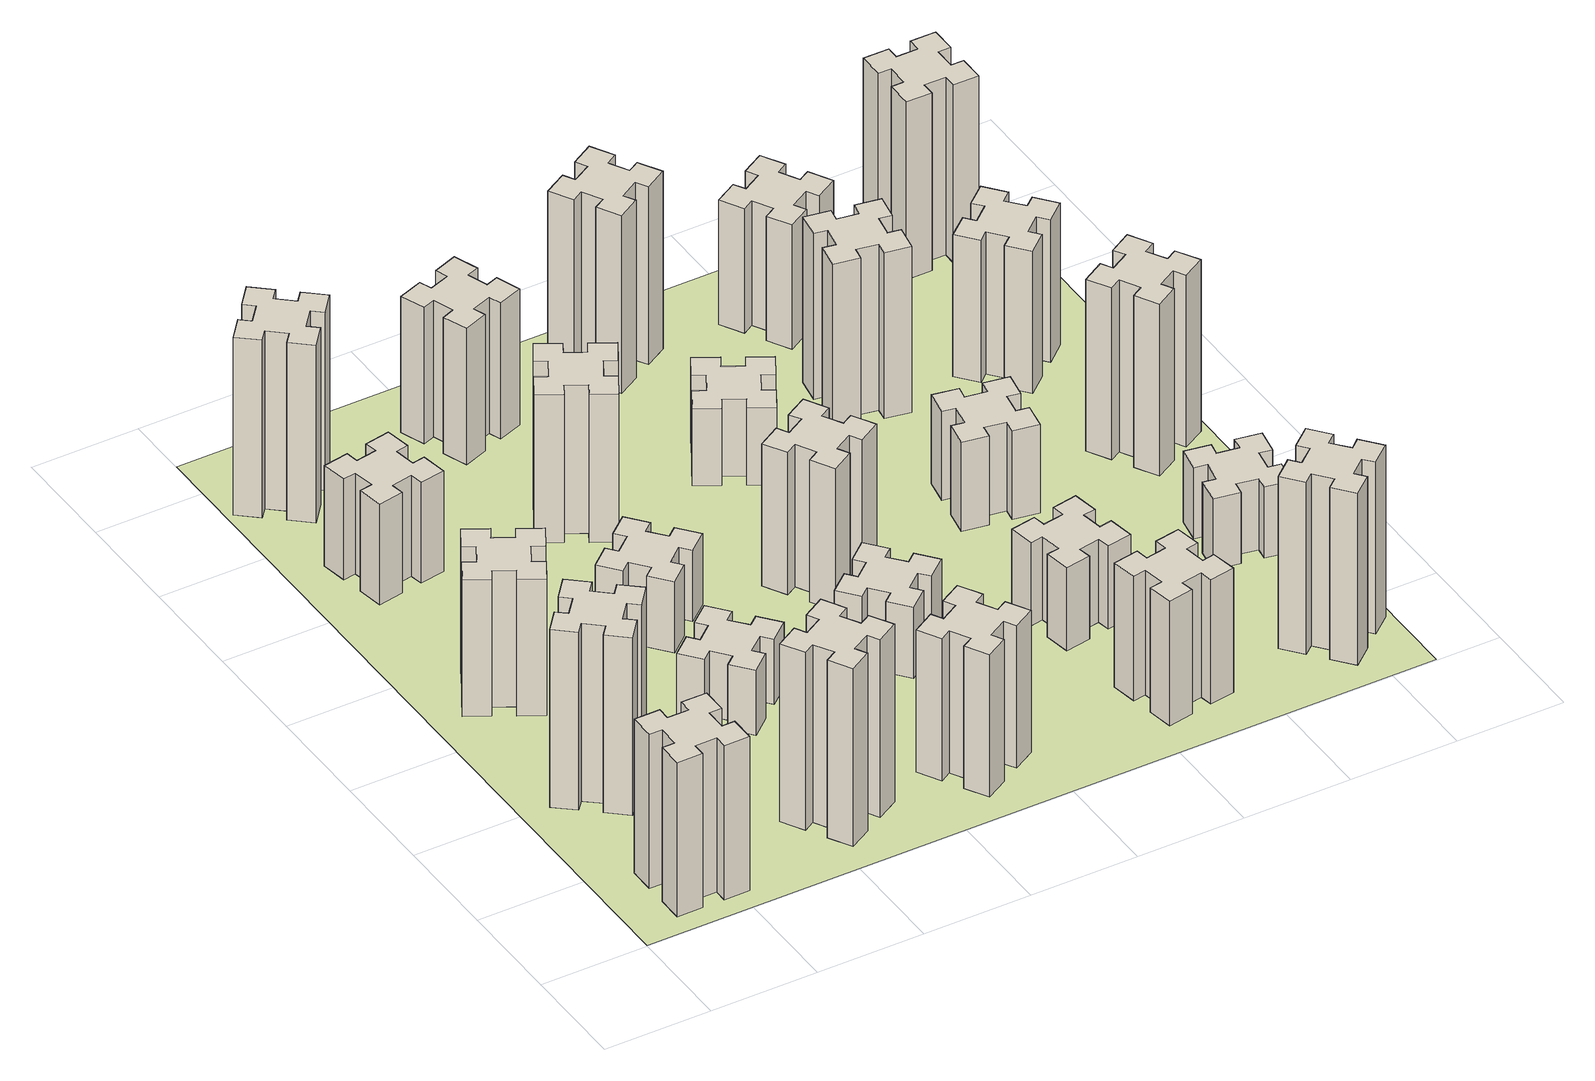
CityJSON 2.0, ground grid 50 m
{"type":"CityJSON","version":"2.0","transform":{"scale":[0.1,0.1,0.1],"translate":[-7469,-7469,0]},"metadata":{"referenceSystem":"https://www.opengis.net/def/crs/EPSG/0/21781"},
"CityObjects":{
"building1":{"type":"Building","attributes":{"class":"1000","function":"1000","usage":"1000","yearOfConstruction":2016,"roofType":"1000","measuredHeight":78,"storeysAboveGround":30,"storeysBelowGround":0},"geometry":[{"type":"Solid","lod":"1","boundaries":[[[[0,1,2,3,4,5,6,7,8,9,10,11,12,13,14,15,16,17,18,19]],[[17,16,20,21]],[[16,15,22,20]],[[15,14,23,22]],[[14,13,24,23]],[[13,12,25,24]],[[12,11,26,25]],[[11,10,27,26]],[[10,9,28,27]],[[9,8,29,28]],[[8,7,30,29]],[[7,6,31,30]],[[6,5,32,31]],[[5,4,33,32]],[[4,3,34,33]],[[3,2,35,34]],[[2,1,36,35]],[[1,0,37,36]],[[0,19,38,37]],[[19,18,39,38]],[[18,17,21,39]],[[24,25,26,27,28,29,30,31,32,33,34,35,36,37,38,39,21,20,22,23]]]]}]},
"building2":{"type":"Building","attributes":{"class":"1000","function":"1000","usage":"1000","yearOfConstruction":2016,"roofType":"1000","measuredHeight":90,"storeysAboveGround":30,"storeysBelowGround":0},"geometry":[{"type":"Solid","lod":"1","boundaries":[[[[40,41,42,43,44,45,46,47,48,49,50,51,52,53,54,55,56,57,58,59]],[[57,56,60,61]],[[56,55,62,60]],[[55,54,63,62]],[[54,53,64,63]],[[53,52,65,64]],[[52,51,66,65]],[[51,50,67,66]],[[50,49,68,67]],[[49,48,69,68]],[[48,47,70,69]],[[47,46,71,70]],[[46,45,72,71]],[[45,44,73,72]],[[44,43,74,73]],[[43,42,75,74]],[[42,41,76,75]],[[41,40,77,76]],[[40,59,78,77]],[[59,58,79,78]],[[58,57,61,79]],[[64,65,66,67,68,69,70,71,72,73,74,75,76,77,78,79,61,60,62,63]]]]}]},
"building3":{"type":"Building","attributes":{"class":"1000","function":"1000","usage":"1000","yearOfConstruction":2016,"roofType":"1000","measuredHeight":69,"storeysAboveGround":30,"storeysBelowGround":0},"geometry":[{"type":"Solid","lod":"1","boundaries":[[[[80,81,82,83,84,85,86,87,88,89,90,91,92,93,94,95,96,97,98,99]],[[97,96,100,101]],[[96,95,102,100]],[[95,94,103,102]],[[94,93,104,103]],[[93,92,105,104]],[[92,91,106,105]],[[91,90,107,106]],[[90,89,108,107]],[[89,88,109,108]],[[88,87,110,109]],[[87,86,111,110]],[[86,85,112,111]],[[85,84,113,112]],[[84,83,114,113]],[[83,82,115,114]],[[82,81,116,115]],[[81,80,117,116]],[[80,99,118,117]],[[99,98,119,118]],[[98,97,101,119]],[[104,105,106,107,108,109,110,111,112,113,114,115,116,117,118,119,101,100,102,103]]]]}]},
"building4":{"type":"Building","attributes":{"class":"1000","function":"1000","usage":"1000","yearOfConstruction":2016,"roofType":"1000","measuredHeight":51,"storeysAboveGround":30,"storeysBelowGround":0},"geometry":[{"type":"Solid","lod":"1","boundaries":[[[[120,121,122,123,124,125,126,127,128,129,130,131,132,133,134,135,136,137,138,139]],[[137,136,140,141]],[[136,135,142,140]],[[135,134,143,142]],[[134,133,144,143]],[[133,132,145,144]],[[132,131,146,145]],[[131,130,147,146]],[[130,129,148,147]],[[129,128,149,148]],[[128,127,150,149]],[[127,126,151,150]],[[126,125,152,151]],[[125,124,153,152]],[[124,123,154,153]],[[123,122,155,154]],[[122,121,156,155]],[[121,120,157,156]],[[120,139,158,157]],[[139,138,159,158]],[[138,137,141,159]],[[144,145,146,147,148,149,150,151,152,153,154,155,156,157,158,159,141,140,142,143]]]]}]},
"building5":{"type":"Building","attributes":{"class":"1000","function":"1000","usage":"1000","yearOfConstruction":2016,"roofType":"1000","measuredHeight":90,"storeysAboveGround":30,"storeysBelowGround":0},"geometry":[{"type":"Solid","lod":"1","boundaries":[[[[160,161,162,163,164,165,166,167,168,169,170,171,172,173,174,175,176,177,178,179]],[[177,176,180,181]],[[176,175,182,180]],[[175,174,183,182]],[[174,173,184,183]],[[173,172,185,184]],[[172,171,186,185]],[[171,170,187,186]],[[170,169,188,187]],[[169,168,189,188]],[[168,167,190,189]],[[167,166,191,190]],[[166,165,192,191]],[[165,164,193,192]],[[164,163,194,193]],[[163,162,195,194]],[[162,161,196,195]],[[161,160,197,196]],[[160,179,198,197]],[[179,178,199,198]],[[178,177,181,199]],[[184,185,186,187,188,189,190,191,192,193,194,195,196,197,198,199,181,180,182,183]]]]}]},
"building6":{"type":"Building","attributes":{"class":"1000","function":"1000","usage":"1000","yearOfConstruction":2016,"roofType":"1000","measuredHeight":90,"storeysAboveGround":30,"storeysBelowGround":0},"geometry":[{"type":"Solid","lod":"1","boundaries":[[[[200,201,202,203,204,205,206,207,208,209,210,211,212,213,214,215,216,217,218,219]],[[217,216,220,221]],[[216,215,222,220]],[[215,214,223,222]],[[214,213,224,223]],[[213,212,225,224]],[[212,211,226,225]],[[211,210,227,226]],[[210,209,228,227]],[[209,208,229,228]],[[208,207,230,229]],[[207,206,231,230]],[[206,205,232,231]],[[205,204,233,232]],[[204,203,234,233]],[[203,202,235,234]],[[202,201,236,235]],[[201,200,237,236]],[[200,219,238,237]],[[219,218,239,238]],[[218,217,221,239]],[[224,225,226,227,228,229,230,231,232,233,234,235,236,237,238,239,221,220,222,223]]]]}]},
"building7":{"type":"Building","attributes":{"class":"1000","function":"1000","usage":"1000","yearOfConstruction":2016,"roofType":"1000","measuredHeight":33,"storeysAboveGround":30,"storeysBelowGround":0},"geometry":[{"type":"Solid","lod":"1","boundaries":[[[[240,241,242,243,244,245,246,247,248,249,250,251,252,253,254,255,256,257,258,259]],[[257,256,260,261]],[[256,255,262,260]],[[255,254,263,262]],[[254,253,264,263]],[[253,252,265,264]],[[252,251,266,265]],[[251,250,267,266]],[[250,249,268,267]],[[249,248,269,268]],[[248,247,270,269]],[[247,246,271,270]],[[246,245,272,271]],[[245,244,273,272]],[[244,243,274,273]],[[243,242,275,274]],[[242,241,276,275]],[[241,240,277,276]],[[240,259,278,277]],[[259,258,279,278]],[[258,257,261,279]],[[264,265,266,267,268,269,270,271,272,273,274,275,276,277,278,279,261,260,262,263]]]]}]},
"building8":{"type":"Building","attributes":{"class":"1000","function":"1000","usage":"1000","yearOfConstruction":2016,"roofType":"1000","measuredHeight":36,"storeysAboveGround":30,"storeysBelowGround":0},"geometry":[{"type":"Solid","lod":"1","boundaries":[[[[280,281,282,283,284,285,286,287,288,289,290,291,292,293,294,295,296,297,298,299]],[[297,296,300,301]],[[296,295,302,300]],[[295,294,303,302]],[[294,293,304,303]],[[293,292,305,304]],[[292,291,306,305]],[[291,290,307,306]],[[290,289,308,307]],[[289,288,309,308]],[[288,287,310,309]],[[287,286,311,310]],[[286,285,312,311]],[[285,284,313,312]],[[284,283,314,313]],[[283,282,315,314]],[[282,281,316,315]],[[281,280,317,316]],[[280,299,318,317]],[[299,298,319,318]],[[298,297,301,319]],[[304,305,306,307,308,309,310,311,312,313,314,315,316,317,318,319,301,300,302,303]]]]}]},
"building9":{"type":"Building","attributes":{"class":"1000","function":"1000","usage":"1000","yearOfConstruction":2016,"roofType":"1000","measuredHeight":72,"storeysAboveGround":30,"storeysBelowGround":0},"geometry":[{"type":"Solid","lod":"1","boundaries":[[[[320,321,322,323,324,325,326,327,328,329,330,331,332,333,334,335,336,337,338,339]],[[337,336,340,341]],[[336,335,342,340]],[[335,334,343,342]],[[334,333,344,343]],[[333,332,345,344]],[[332,331,346,345]],[[331,330,347,346]],[[330,329,348,347]],[[329,328,349,348]],[[328,327,350,349]],[[327,326,351,350]],[[326,325,352,351]],[[325,324,353,352]],[[324,323,354,353]],[[323,322,355,354]],[[322,321,356,355]],[[321,320,357,356]],[[320,339,358,357]],[[339,338,359,358]],[[338,337,341,359]],[[344,345,346,347,348,349,350,351,352,353,354,355,356,357,358,359,341,340,342,343]]]]}]},
"building10":{"type":"Building","attributes":{"class":"1000","function":"1000","usage":"1000","yearOfConstruction":2016,"roofType":"1000","measuredHeight":75,"storeysAboveGround":30,"storeysBelowGround":0},"geometry":[{"type":"Solid","lod":"1","boundaries":[[[[360,361,362,363,364,365,366,367,368,369,370,371,372,373,374,375,376,377,378,379]],[[377,376,380,381]],[[376,375,382,380]],[[375,374,383,382]],[[374,373,384,383]],[[373,372,385,384]],[[372,371,386,385]],[[371,370,387,386]],[[370,369,388,387]],[[369,368,389,388]],[[368,367,390,389]],[[367,366,391,390]],[[366,365,392,391]],[[365,364,393,392]],[[364,363,394,393]],[[363,362,395,394]],[[362,361,396,395]],[[361,360,397,396]],[[360,379,398,397]],[[379,378,399,398]],[[378,377,381,399]],[[384,385,386,387,388,389,390,391,392,393,394,395,396,397,398,399,381,380,382,383]]]]}]},
"building11":{"type":"Building","attributes":{"class":"1000","function":"1000","usage":"1000","yearOfConstruction":2016,"roofType":"1000","measuredHeight":69,"storeysAboveGround":30,"storeysBelowGround":0},"geometry":[{"type":"Solid","lod":"1","boundaries":[[[[400,401,402,403,404,405,406,407,408,409,410,411,412,413,414,415,416,417,418,419]],[[417,416,420,421]],[[416,415,422,420]],[[415,414,423,422]],[[414,413,424,423]],[[413,412,425,424]],[[412,411,426,425]],[[411,410,427,426]],[[410,409,428,427]],[[409,408,429,428]],[[408,407,430,429]],[[407,406,431,430]],[[406,405,432,431]],[[405,404,433,432]],[[404,403,434,433]],[[403,402,435,434]],[[402,401,436,435]],[[401,400,437,436]],[[400,419,438,437]],[[419,418,439,438]],[[418,417,421,439]],[[424,425,426,427,428,429,430,431,432,433,434,435,436,437,438,439,421,420,422,423]]]]}]},
"building12":{"type":"Building","attributes":{"class":"1000","function":"1000","usage":"1000","yearOfConstruction":2016,"roofType":"1000","measuredHeight":36,"storeysAboveGround":30,"storeysBelowGround":0},"geometry":[{"type":"Solid","lod":"1","boundaries":[[[[440,441,442,443,444,445,446,447,448,449,450,451,452,453,454,455,456,457,458,459]],[[457,456,460,461]],[[456,455,462,460]],[[455,454,463,462]],[[454,453,464,463]],[[453,452,465,464]],[[452,451,466,465]],[[451,450,467,466]],[[450,449,468,467]],[[449,448,469,468]],[[448,447,470,469]],[[447,446,471,470]],[[446,445,472,471]],[[445,444,473,472]],[[444,443,474,473]],[[443,442,475,474]],[[442,441,476,475]],[[441,440,477,476]],[[440,459,478,477]],[[459,458,479,478]],[[458,457,461,479]],[[464,465,466,467,468,469,470,471,472,473,474,475,476,477,478,479,461,460,462,463]]]]}]},
"building13":{"type":"Building","attributes":{"class":"1000","function":"1000","usage":"1000","yearOfConstruction":2016,"roofType":"1000","measuredHeight":72,"storeysAboveGround":30,"storeysBelowGround":0},"geometry":[{"type":"Solid","lod":"1","boundaries":[[[[480,481,482,483,484,485,486,487,488,489,490,491,492,493,494,495,496,497,498,499]],[[497,496,500,501]],[[496,495,502,500]],[[495,494,503,502]],[[494,493,504,503]],[[493,492,505,504]],[[492,491,506,505]],[[491,490,507,506]],[[490,489,508,507]],[[489,488,509,508]],[[488,487,510,509]],[[487,486,511,510]],[[486,485,512,511]],[[485,484,513,512]],[[484,483,514,513]],[[483,482,515,514]],[[482,481,516,515]],[[481,480,517,516]],[[480,499,518,517]],[[499,498,519,518]],[[498,497,501,519]],[[504,505,506,507,508,509,510,511,512,513,514,515,516,517,518,519,501,500,502,503]]]]}]},
"building14":{"type":"Building","attributes":{"class":"1000","function":"1000","usage":"1000","yearOfConstruction":2016,"roofType":"1000","measuredHeight":39,"storeysAboveGround":30,"storeysBelowGround":0},"geometry":[{"type":"Solid","lod":"1","boundaries":[[[[520,521,522,523,524,525,526,527,528,529,530,531,532,533,534,535,536,537,538,539]],[[537,536,540,541]],[[536,535,542,540]],[[535,534,543,542]],[[534,533,544,543]],[[533,532,545,544]],[[532,531,546,545]],[[531,530,547,546]],[[530,529,548,547]],[[529,528,549,548]],[[528,527,550,549]],[[527,526,551,550]],[[526,525,552,551]],[[525,524,553,552]],[[524,523,554,553]],[[523,522,555,554]],[[522,521,556,555]],[[521,520,557,556]],[[520,539,558,557]],[[539,538,559,558]],[[538,537,541,559]],[[544,545,546,547,548,549,550,551,552,553,554,555,556,557,558,559,541,540,542,543]]]]}]},
"building15":{"type":"Building","attributes":{"class":"1000","function":"1000","usage":"1000","yearOfConstruction":2016,"roofType":"1000","measuredHeight":63,"storeysAboveGround":30,"storeysBelowGround":0},"geometry":[{"type":"Solid","lod":"1","boundaries":[[[[560,561,562,563,564,565,566,567,568,569,570,571,572,573,574,575,576,577,578,579]],[[577,576,580,581]],[[576,575,582,580]],[[575,574,583,582]],[[574,573,584,583]],[[573,572,585,584]],[[572,571,586,585]],[[571,570,587,586]],[[570,569,588,587]],[[569,568,589,588]],[[568,567,590,589]],[[567,566,591,590]],[[566,565,592,591]],[[565,564,593,592]],[[564,563,594,593]],[[563,562,595,594]],[[562,561,596,595]],[[561,560,597,596]],[[560,579,598,597]],[[579,578,599,598]],[[578,577,581,599]],[[584,585,586,587,588,589,590,591,592,593,594,595,596,597,598,599,581,580,582,583]]]]}]},
"building16":{"type":"Building","attributes":{"class":"1000","function":"1000","usage":"1000","yearOfConstruction":2016,"roofType":"1000","measuredHeight":90,"storeysAboveGround":30,"storeysBelowGround":0},"geometry":[{"type":"Solid","lod":"1","boundaries":[[[[600,601,602,603,604,605,606,607,608,609,610,611,612,613,614,615,616,617,618,619]],[[617,616,620,621]],[[616,615,622,620]],[[615,614,623,622]],[[614,613,624,623]],[[613,612,625,624]],[[612,611,626,625]],[[611,610,627,626]],[[610,609,628,627]],[[609,608,629,628]],[[608,607,630,629]],[[607,606,631,630]],[[606,605,632,631]],[[605,604,633,632]],[[604,603,634,633]],[[603,602,635,634]],[[602,601,636,635]],[[601,600,637,636]],[[600,619,638,637]],[[619,618,639,638]],[[618,617,621,639]],[[624,625,626,627,628,629,630,631,632,633,634,635,636,637,638,639,621,620,622,623]]]]}]},
"building17":{"type":"Building","attributes":{"class":"1000","function":"1000","usage":"1000","yearOfConstruction":2016,"roofType":"1000","measuredHeight":42,"storeysAboveGround":30,"storeysBelowGround":0},"geometry":[{"type":"Solid","lod":"1","boundaries":[[[[640,641,642,643,644,645,646,647,648,649,650,651,652,653,654,655,656,657,658,659]],[[657,656,660,661]],[[656,655,662,660]],[[655,654,663,662]],[[654,653,664,663]],[[653,652,665,664]],[[652,651,666,665]],[[651,650,667,666]],[[650,649,668,667]],[[649,648,669,668]],[[648,647,670,669]],[[647,646,671,670]],[[646,645,672,671]],[[645,644,673,672]],[[644,643,674,673]],[[643,642,675,674]],[[642,641,676,675]],[[641,640,677,676]],[[640,659,678,677]],[[659,658,679,678]],[[658,657,661,679]],[[664,665,666,667,668,669,670,671,672,673,674,675,676,677,678,679,661,660,662,663]]]]}]},
"building18":{"type":"Building","attributes":{"class":"1000","function":"1000","usage":"1000","yearOfConstruction":2016,"roofType":"1000","measuredHeight":45,"storeysAboveGround":30,"storeysBelowGround":0},"geometry":[{"type":"Solid","lod":"1","boundaries":[[[[680,681,682,683,684,685,686,687,688,689,690,691,692,693,694,695,696,697,698,699]],[[697,696,700,701]],[[696,695,702,700]],[[695,694,703,702]],[[694,693,704,703]],[[693,692,705,704]],[[692,691,706,705]],[[691,690,707,706]],[[690,689,708,707]],[[689,688,709,708]],[[688,687,710,709]],[[687,686,711,710]],[[686,685,712,711]],[[685,684,713,712]],[[684,683,714,713]],[[683,682,715,714]],[[682,681,716,715]],[[681,680,717,716]],[[680,699,718,717]],[[699,698,719,718]],[[698,697,701,719]],[[704,705,706,707,708,709,710,711,712,713,714,715,716,717,718,719,701,700,702,703]]]]}]},
"building19":{"type":"Building","attributes":{"class":"1000","function":"1000","usage":"1000","yearOfConstruction":2016,"roofType":"1000","measuredHeight":84,"storeysAboveGround":30,"storeysBelowGround":0},"geometry":[{"type":"Solid","lod":"1","boundaries":[[[[720,721,722,723,724,725,726,727,728,729,730,731,732,733,734,735,736,737,738,739]],[[737,736,740,741]],[[736,735,742,740]],[[735,734,743,742]],[[734,733,744,743]],[[733,732,745,744]],[[732,731,746,745]],[[731,730,747,746]],[[730,729,748,747]],[[729,728,749,748]],[[728,727,750,749]],[[727,726,751,750]],[[726,725,752,751]],[[725,724,753,752]],[[724,723,754,753]],[[723,722,755,754]],[[722,721,756,755]],[[721,720,757,756]],[[720,739,758,757]],[[739,738,759,758]],[[738,737,741,759]],[[744,745,746,747,748,749,750,751,752,753,754,755,756,757,758,759,741,740,742,743]]]]}]},
"building20":{"type":"Building","attributes":{"class":"1000","function":"1000","usage":"1000","yearOfConstruction":2016,"roofType":"1000","measuredHeight":87,"storeysAboveGround":30,"storeysBelowGround":0},"geometry":[{"type":"Solid","lod":"1","boundaries":[[[[760,761,762,763,764,765,766,767,768,769,770,771,772,773,774,775,776,777,778,779]],[[777,776,780,781]],[[776,775,782,780]],[[775,774,783,782]],[[774,773,784,783]],[[773,772,785,784]],[[772,771,786,785]],[[771,770,787,786]],[[770,769,788,787]],[[769,768,789,788]],[[768,767,790,789]],[[767,766,791,790]],[[766,765,792,791]],[[765,764,793,792]],[[764,763,794,793]],[[763,762,795,794]],[[762,761,796,795]],[[761,760,797,796]],[[760,779,798,797]],[[779,778,799,798]],[[778,777,781,799]],[[784,785,786,787,788,789,790,791,792,793,794,795,796,797,798,799,781,780,782,783]]]]}]},
"building21":{"type":"Building","attributes":{"class":"1000","function":"1000","usage":"1000","yearOfConstruction":2016,"roofType":"1000","measuredHeight":63,"storeysAboveGround":30,"storeysBelowGround":0},"geometry":[{"type":"Solid","lod":"1","boundaries":[[[[800,801,802,803,804,805,806,807,808,809,810,811,812,813,814,815,816,817,818,819]],[[817,816,820,821]],[[816,815,822,820]],[[815,814,823,822]],[[814,813,824,823]],[[813,812,825,824]],[[812,811,826,825]],[[811,810,827,826]],[[810,809,828,827]],[[809,808,829,828]],[[808,807,830,829]],[[807,806,831,830]],[[806,805,832,831]],[[805,804,833,832]],[[804,803,834,833]],[[803,802,835,834]],[[802,801,836,835]],[[801,800,837,836]],[[800,819,838,837]],[[819,818,839,838]],[[818,817,821,839]],[[824,825,826,827,828,829,830,831,832,833,834,835,836,837,838,839,821,820,822,823]]]]}]},
"building22":{"type":"Building","attributes":{"class":"1000","function":"1000","usage":"1000","yearOfConstruction":2016,"roofType":"1000","measuredHeight":36,"storeysAboveGround":30,"storeysBelowGround":0},"geometry":[{"type":"Solid","lod":"1","boundaries":[[[[840,841,842,843,844,845,846,847,848,849,850,851,852,853,854,855,856,857,858,859]],[[857,856,860,861]],[[856,855,862,860]],[[855,854,863,862]],[[854,853,864,863]],[[853,852,865,864]],[[852,851,866,865]],[[851,850,867,866]],[[850,849,868,867]],[[849,848,869,868]],[[848,847,870,869]],[[847,846,871,870]],[[846,845,872,871]],[[845,844,873,872]],[[844,843,874,873]],[[843,842,875,874]],[[842,841,876,875]],[[841,840,877,876]],[[840,859,878,877]],[[859,858,879,878]],[[858,857,861,879]],[[864,865,866,867,868,869,870,871,872,873,874,875,876,877,878,879,861,860,862,863]]]]}]},
"building23":{"type":"Building","attributes":{"class":"1000","function":"1000","usage":"1000","yearOfConstruction":2016,"roofType":"1000","measuredHeight":87,"storeysAboveGround":30,"storeysBelowGround":0},"geometry":[{"type":"Solid","lod":"1","boundaries":[[[[880,881,882,883,884,885,886,887,888,889,890,891,892,893,894,895,896,897,898,899]],[[897,896,900,901]],[[896,895,902,900]],[[895,894,903,902]],[[894,893,904,903]],[[893,892,905,904]],[[892,891,906,905]],[[891,890,907,906]],[[890,889,908,907]],[[889,888,909,908]],[[888,887,910,909]],[[887,886,911,910]],[[886,885,912,911]],[[885,884,913,912]],[[884,883,914,913]],[[883,882,915,914]],[[882,881,916,915]],[[881,880,917,916]],[[880,899,918,917]],[[899,898,919,918]],[[898,897,901,919]],[[904,905,906,907,908,909,910,911,912,913,914,915,916,917,918,919,901,900,902,903]]]]}]},
"building24":{"type":"Building","attributes":{"class":"1000","function":"1000","usage":"1000","yearOfConstruction":2016,"roofType":"1000","measuredHeight":72,"storeysAboveGround":30,"storeysBelowGround":0},"geometry":[{"type":"Solid","lod":"1","boundaries":[[[[920,921,922,923,924,925,926,927,928,929,930,931,932,933,934,935,936,937,938,939]],[[937,936,940,941]],[[936,935,942,940]],[[935,934,943,942]],[[934,933,944,943]],[[933,932,945,944]],[[932,931,946,945]],[[931,930,947,946]],[[930,929,948,947]],[[929,928,949,948]],[[928,927,950,949]],[[927,926,951,950]],[[926,925,952,951]],[[925,924,953,952]],[[924,923,954,953]],[[923,922,955,954]],[[922,921,956,955]],[[921,920,957,956]],[[920,939,958,957]],[[939,938,959,958]],[[938,937,941,959]],[[944,945,946,947,948,949,950,951,952,953,954,955,956,957,958,959,941,940,942,943]]]]}]},
"building25":{"type":"Building","attributes":{"class":"1000","function":"1000","usage":"1000","yearOfConstruction":2016,"roofType":"1000","measuredHeight":90,"storeysAboveGround":30,"storeysBelowGround":0},"geometry":[{"type":"Solid","lod":"1","boundaries":[[[[960,961,962,963,964,965,966,967,968,969,970,971,972,973,974,975,976,977,978,979]],[[977,976,980,981]],[[976,975,982,980]],[[975,974,983,982]],[[974,973,984,983]],[[973,972,985,984]],[[972,971,986,985]],[[971,970,987,986]],[[970,969,988,987]],[[969,968,989,988]],[[968,967,990,989]],[[967,966,991,990]],[[966,965,992,991]],[[965,964,993,992]],[[964,963,994,993]],[[963,962,995,994]],[[962,961,996,995]],[[961,960,997,996]],[[960,979,998,997]],[[979,978,999,998]],[[978,977,981,999]],[[984,985,986,987,988,989,990,991,992,993,994,995,996,997,998,999,981,980,982,983]]]]}]},
"landuse1":{"type":"LandUse","attributes":{"name":"plot1","function":"1010"},"geometry":[{"type":"MultiSurface","lod":"1","boundaries":[[[1000,1001,1002,1003]]]}]}
},
"vertices":[
[265,325,0],[265,225,0],[205,225,0],[205,105,0],[325,105,0],[325,165,0],[425,165,0],[425,105,0],[545,105,0],[545,225,0],[485,225,0],[485,325,0],[545,325,0],[545,445,0],[425,445,0],[425,385,0],[325,385,0],[325,445,0],[205,445,0],[205,325,0],[325,385,780],[325,445,780],[425,385,780],[425,445,780],[545,445,780],[545,325,780],[485,325,780],[485,225,780],[545,225,780],[545,105,780],[425,105,780],[425,165,780],[325,165,780],[325,105,780],[205,105,780],[205,225,780],[265,225,780],[265,325,780],[205,325,780],[205,445,780],
[484,1067,0],[408,1132,0],[446,1178,0],[354,1255,0],[277,1163,0],[323,1124,0],[259,1048,0],[213,1086,0],[136,994,0],[228,917,0],[266,963,0],[343,899,0],[304,853,0],[396,776,0],[473,868,0],[427,906,0],[492,983,0],[538,944,0],[615,1036,0],[523,1113,0],[492,983,900],[538,944,900],[427,906,900],[473,868,900],[396,776,900],[304,853,900],[343,899,900],[266,963,900],[228,917,900],[136,994,900],[213,1086,900],[259,1048,900],[323,1124,900],[277,1163,900],[354,1255,900],[446,1178,900],[408,1132,900],[484,1067,900],[523,1113,900],[615,1036,900],
[474,1826,0],[387,1876,0],[417,1928,0],[313,1988,0],[253,1884,0],[305,1854,0],[255,1767,0],[203,1797,0],[143,1693,0],[247,1633,0],[277,1685,0],[364,1635,0],[334,1583,0],[438,1523,0],[498,1627,0],[446,1657,0],[496,1744,0],[548,1714,0],[608,1818,0],[504,1878,0],[496,1744,690],[548,1714,690],[446,1657,690],[498,1627,690],[438,1523,690],[334,1583,690],[364,1635,690],[277,1685,690],[247,1633,690],[143,1693,690],[203,1797,690],[255,1767,690],[305,1854,690],[253,1884,690],[313,1988,690],[417,1928,690],[387,1876,690],[474,1826,690],[504,1878,690],[608,1818,690],
[405,2812,0],[307,2795,0],[297,2854,0],[178,2833,0],[199,2715,0],[258,2725,0],[276,2627,0],[217,2617,0],[237,2498,0],[356,2519,0],[345,2578,0],[444,2596,0],[454,2537,0],[572,2557,0],[551,2676,0],[492,2665,0],[475,2764,0],[534,2774,0],[513,2892,0],[395,2871,0],[475,2764,510],[534,2774,510],[492,2665,510],[551,2676,510],[572,2557,510],[454,2537,510],[444,2596,510],[345,2578,510],[356,2519,510],[237,2498,510],[217,2617,510],[276,2627,510],[258,2725,510],[199,2715,510],[178,2833,510],[297,2854,510],[307,2795,510],[405,2812,510],[395,2871,510],[513,2892,510],
[1127,255,0],[1214,305,0],[1244,253,0],[1348,313,0],[1288,417,0],[1236,387,0],[1186,474,0],[1238,504,0],[1178,608,0],[1074,548,0],[1104,496,0],[1017,446,0],[987,498,0],[883,438,0],[943,334,0],[995,364,0],[1045,277,0],[993,247,0],[1053,143,0],[1157,203,0],[1045,277,900],[993,247,900],[995,364,900],[943,334,900],[883,438,900],[987,498,900],[1017,446,900],[1104,496,900],[1074,548,900],[1178,608,900],[1238,504,900],[1186,474,900],[1236,387,900],[1288,417,900],[1348,313,900],[1244,253,900],[1214,305,900],[1127,255,900],[1157,203,900],[1053,143,900],
[384,3387,0],[308,3452,0],[346,3498,0],[254,3575,0],[177,3483,0],[223,3444,0],[159,3368,0],[113,3406,0],[36,3314,0],[128,3237,0],[166,3283,0],[243,3219,0],[204,3173,0],[296,3096,0],[373,3188,0],[327,3226,0],[392,3303,0],[438,3264,0],[515,3356,0],[423,3433,0],[392,3303,900],[438,3264,900],[327,3226,900],[373,3188,900],[296,3096,900],[204,3173,900],[243,3219,900],[166,3283,900],[128,3237,900],[36,3314,900],[113,3406,900],[159,3368,900],[223,3444,900],[177,3483,900],[254,3575,900],[346,3498,900],[308,3452,900],[384,3387,900],[423,3433,900],[515,3356,900],
[1083,1332,0],[1006,1267,0],[968,1313,0],[876,1236,0],[953,1144,0],[999,1183,0],[1063,1106,0],[1017,1068,0],[1094,976,0],[1186,1053,0],[1148,1099,0],[1224,1163,0],[1263,1117,0],[1355,1194,0],[1278,1286,0],[1232,1248,0],[1167,1324,0],[1213,1363,0],[1136,1455,0],[1044,1378,0],[1167,1324,330],[1213,1363,330],[1232,1248,330],[1278,1286,330],[1355,1194,330],[1263,1117,330],[1224,1163,330],[1148,1099,330],[1186,1053,330],[1094,976,330],[1017,1068,330],[1063,1106,330],[999,1183,330],[953,1144,330],[876,1236,330],[968,1313,330],[1006,1267,330],[1083,1332,330],[1044,1378,330],[1136,1455,330],
[1232,1888,0],[1167,1964,0],[1213,2003,0],[1136,2095,0],[1044,2018,0],[1083,1972,0],[1006,1907,0],[968,1953,0],[876,1876,0],[953,1784,0],[999,1823,0],[1063,1746,0],[1017,1708,0],[1094,1616,0],[1186,1693,0],[1148,1739,0],[1224,1803,0],[1263,1757,0],[1355,1834,0],[1278,1926,0],[1224,1803,360],[1263,1757,360],[1148,1739,360],[1186,1693,360],[1094,1616,360],[1017,1708,360],[1063,1746,360],[999,1823,360],[953,1784,360],[876,1876,360],[968,1953,360],[1006,1907,360],[1083,1972,360],[1044,2018,360],[1136,2095,360],[1213,2003,360],[1167,1964,360],[1232,1888,360],[1278,1926,360],[1355,1834,360],
[1744,496,0],[1657,446,0],[1627,498,0],[1523,438,0],[1583,334,0],[1635,364,0],[1685,277,0],[1633,247,0],[1693,143,0],[1797,203,0],[1767,255,0],[1854,305,0],[1884,253,0],[1988,313,0],[1928,417,0],[1876,387,0],[1826,474,0],[1878,504,0],[1818,608,0],[1714,548,0],[1826,474,720],[1878,504,720],[1876,387,720],[1928,417,720],[1988,313,720],[1884,253,720],[1854,305,720],[1767,255,720],[1797,203,720],[1693,143,720],[1633,247,720],[1685,277,720],[1635,364,720],[1583,334,720],[1523,438,720],[1627,498,720],[1657,446,720],[1744,496,720],[1714,548,720],[1818,608,720],
[1314,2666,0],[1227,2716,0],[1257,2768,0],[1153,2828,0],[1093,2724,0],[1145,2694,0],[1095,2607,0],[1043,2637,0],[983,2533,0],[1087,2473,0],[1117,2525,0],[1204,2475,0],[1174,2423,0],[1278,2363,0],[1338,2467,0],[1286,2497,0],[1336,2584,0],[1388,2554,0],[1448,2658,0],[1344,2718,0],[1336,2584,750],[1388,2554,750],[1286,2497,750],[1338,2467,750],[1278,2363,750],[1174,2423,750],[1204,2475,750],[1117,2525,750],[1087,2473,750],[983,2533,750],[1043,2637,750],[1095,2607,750],[1145,2694,750],[1093,2724,750],[1153,2828,750],[1257,2768,750],[1227,2716,750],[1314,2666,750],[1344,2718,750],[1448,2658,750],
[1125,3456,0],[1031,3422,0],[1010,3478,0],[897,3437,0],[939,3324,0],[995,3345,0],[1029,3251,0],[973,3230,0],[1014,3117,0],[1127,3159,0],[1106,3215,0],[1200,3249,0],[1220,3193,0],[1333,3234,0],[1292,3347,0],[1236,3326,0],[1202,3420,0],[1258,3440,0],[1217,3553,0],[1104,3512,0],[1202,3420,690],[1258,3440,690],[1236,3326,690],[1292,3347,690],[1333,3234,690],[1220,3193,690],[1200,3249,690],[1106,3215,690],[1127,3159,690],[1014,3117,690],[973,3230,690],[1029,3251,690],[995,3345,690],[939,3324,690],[897,3437,690],[1010,3478,690],[1031,3422,690],[1125,3456,690],[1104,3512,690],[1217,3553,690],
[1823,1332,0],[1746,1267,0],[1708,1313,0],[1616,1236,0],[1693,1144,0],[1739,1183,0],[1803,1106,0],[1757,1068,0],[1834,976,0],[1926,1053,0],[1888,1099,0],[1964,1163,0],[2003,1117,0],[2095,1194,0],[2018,1286,0],[1972,1248,0],[1907,1324,0],[1953,1363,0],[1876,1455,0],[1784,1378,0],[1907,1324,360],[1953,1363,360],[1972,1248,360],[2018,1286,360],[2095,1194,360],[2003,1117,360],[1964,1163,360],[1888,1099,360],[1926,1053,360],[1834,976,360],[1757,1068,360],[1803,1106,360],[1739,1183,360],[1693,1144,360],[1616,1236,360],[1708,1313,360],[1746,1267,360],[1823,1332,360],[1784,1378,360],[1876,1455,360],
[1976,1767,0],[1926,1854,0],[1978,1884,0],[1918,1988,0],[1814,1928,0],[1844,1876,0],[1757,1826,0],[1727,1878,0],[1623,1818,0],[1683,1714,0],[1735,1744,0],[1785,1657,0],[1733,1627,0],[1793,1523,0],[1897,1583,0],[1867,1635,0],[1954,1685,0],[1984,1633,0],[2088,1693,0],[2028,1797,0],[1954,1685,720],[1984,1633,720],[1867,1635,720],[1897,1583,720],[1793,1523,720],[1733,1627,720],[1785,1657,720],[1735,1744,720],[1683,1714,720],[1623,1818,720],[1727,1878,720],[1757,1826,720],[1844,1876,720],[1814,1928,720],[1918,1988,720],[1978,1884,720],[1926,1854,720],[1976,1767,720],[2028,1797,720],[2088,1693,720],
[2026,2497,0],[2076,2584,0],[2128,2554,0],[2188,2658,0],[2084,2718,0],[2054,2666,0],[1967,2716,0],[1997,2768,0],[1893,2828,0],[1833,2724,0],[1885,2694,0],[1835,2607,0],[1783,2637,0],[1723,2533,0],[1827,2473,0],[1857,2525,0],[1944,2475,0],[1914,2423,0],[2018,2363,0],[2078,2467,0],[1944,2475,390],[1914,2423,390],[1857,2525,390],[1827,2473,390],[1723,2533,390],[1783,2637,390],[1835,2607,390],[1885,2694,390],[1833,2724,390],[1893,2828,390],[1997,2768,390],[1967,2716,390],[2054,2666,390],[2084,2718,390],[2188,2658,390],[2128,2554,390],[2076,2584,390],[2026,2497,390],[2078,2467,390],[2018,2363,390],
[2665,258,0],[2764,276,0],[2774,217,0],[2892,237,0],[2871,356,0],[2812,345,0],[2795,444,0],[2854,454,0],[2833,572,0],[2715,551,0],[2725,492,0],[2627,475,0],[2617,534,0],[2498,513,0],[2519,395,0],[2578,405,0],[2596,307,0],[2537,297,0],[2557,178,0],[2676,199,0],[2596,307,630],[2537,297,630],[2578,405,630],[2519,395,630],[2498,513,630],[2617,534,630],[2627,475,630],[2725,492,630],[2715,551,630],[2833,572,630],[2854,454,630],[2795,444,630],[2812,345,630],[2871,356,630],[2892,237,630],[2774,217,630],[2764,276,630],[2665,258,630],[2676,199,630],[2557,178,630],
[1844,3556,0],[1757,3506,0],[1727,3558,0],[1623,3498,0],[1683,3394,0],[1735,3424,0],[1785,3337,0],[1733,3307,0],[1793,3203,0],[1897,3263,0],[1867,3315,0],[1954,3365,0],[1984,3313,0],[2088,3373,0],[2028,3477,0],[1976,3447,0],[1926,3534,0],[1978,3564,0],[1918,3668,0],[1814,3608,0],[1926,3534,900],[1978,3564,900],[1976,3447,900],[2028,3477,900],[2088,3373,900],[1984,3313,900],[1954,3365,900],[1867,3315,900],[1897,3263,900],[1793,3203,900],[1733,3307,900],[1785,3337,900],[1735,3424,900],[1683,3394,900],[1623,3498,900],[1727,3558,900],[1757,3506,900],[1844,3556,900],[1814,3608,900],[1918,3668,900],
[2625,1132,0],[2527,1115,0],[2517,1174,0],[2398,1153,0],[2419,1035,0],[2478,1045,0],[2496,947,0],[2437,937,0],[2457,818,0],[2576,839,0],[2565,898,0],[2664,916,0],[2674,857,0],[2792,877,0],[2771,996,0],[2712,985,0],[2695,1084,0],[2754,1094,0],[2733,1212,0],[2615,1191,0],[2695,1084,420],[2754,1094,420],[2712,985,420],[2771,996,420],[2792,877,420],[2674,857,420],[2664,916,420],[2565,898,420],[2576,839,420],[2457,818,420],[2437,937,420],[2496,947,420],[2478,1045,420],[2419,1035,420],[2398,1153,420],[2517,1174,420],[2527,1115,420],[2625,1132,420],[2615,1191,420],[2733,1212,420],
[2627,1756,0],[2725,1738,0],[2715,1679,0],[2833,1658,0],[2854,1777,0],[2795,1787,0],[2812,1885,0],[2871,1875,0],[2892,1993,0],[2774,2014,0],[2764,1955,0],[2665,1972,0],[2676,2031,0],[2557,2052,0],[2537,1934,0],[2596,1924,0],[2578,1825,0],[2519,1836,0],[2498,1717,0],[2617,1697,0],[2578,1825,450],[2519,1836,450],[2596,1924,450],[2537,1934,450],[2557,2052,450],[2676,2031,450],[2665,1972,450],[2764,1955,450],[2774,2014,450],[2892,1993,450],[2871,1875,450],[2812,1885,450],[2795,1787,450],[2854,1777,450],[2833,1658,450],[2715,1679,450],[2725,1738,450],[2627,1756,450],[2617,1697,450],[2498,1717,450],
[2664,2795,0],[2565,2812,0],[2576,2871,0],[2457,2892,0],[2437,2774,0],[2496,2764,0],[2478,2665,0],[2419,2676,0],[2398,2557,0],[2517,2537,0],[2527,2596,0],[2625,2578,0],[2615,2519,0],[2733,2498,0],[2754,2617,0],[2695,2627,0],[2712,2725,0],[2771,2715,0],[2792,2833,0],[2674,2854,0],[2712,2725,840],[2771,2715,840],[2695,2627,840],[2754,2617,840],[2733,2498,840],[2615,2519,840],[2625,2578,840],[2527,2596,840],[2517,2537,840],[2398,2557,840],[2419,2676,840],[2478,2665,840],[2496,2764,840],[2437,2774,840],[2457,2892,840],[2576,2871,840],[2565,2812,840],[2664,2795,840],[2674,2854,840],[2792,2833,840],
[3468,259,0],[3544,323,0],[3583,277,0],[3675,354,0],[3598,446,0],[3552,408,0],[3487,484,0],[3533,523,0],[3456,615,0],[3364,538,0],[3403,492,0],[3326,427,0],[3288,473,0],[3196,396,0],[3273,304,0],[3319,343,0],[3383,266,0],[3337,228,0],[3414,136,0],[3506,213,0],[3383,266,870],[3337,228,870],[3319,343,870],[3273,304,870],[3196,396,870],[3288,473,870],[3326,427,870],[3403,492,870],[3364,538,870],[3456,615,870],[3533,523,870],[3487,484,870],[3552,408,870],[3598,446,870],[3675,354,870],[3583,277,870],[3544,323,870],[3468,259,870],[3506,213,870],[3414,136,870],
[2716,3347,0],[2666,3434,0],[2718,3464,0],[2658,3568,0],[2554,3508,0],[2584,3456,0],[2497,3406,0],[2467,3458,0],[2363,3398,0],[2423,3294,0],[2475,3324,0],[2525,3237,0],[2473,3207,0],[2533,3103,0],[2637,3163,0],[2607,3215,0],[2694,3265,0],[2724,3213,0],[2828,3273,0],[2768,3377,0],[2694,3265,630],[2724,3213,630],[2607,3215,630],[2637,3163,630],[2533,3103,630],[2473,3207,630],[2525,3237,630],[2475,3324,630],[2423,3294,630],[2363,3398,630],[2467,3458,630],[2497,3406,630],[2584,3456,630],[2554,3508,630],[2658,3568,630],[2718,3464,630],[2666,3434,630],[2716,3347,630],[2768,3377,630],[2828,3273,630],
[3367,1016,0],[3465,998,0],[3455,939,0],[3573,918,0],[3594,1037,0],[3535,1047,0],[3552,1145,0],[3611,1135,0],[3632,1253,0],[3514,1274,0],[3504,1215,0],[3405,1232,0],[3416,1291,0],[3297,1312,0],[3277,1194,0],[3336,1184,0],[3318,1085,0],[3259,1096,0],[3238,977,0],[3357,957,0],[3318,1085,360],[3259,1096,360],[3336,1184,360],[3277,1194,360],[3297,1312,360],[3416,1291,360],[3405,1232,360],[3504,1215,360],[3514,1274,360],[3632,1253,360],[3611,1135,360],[3552,1145,360],[3535,1047,360],[3594,1037,360],[3573,918,360],[3455,939,360],[3465,998,360],[3367,1016,360],[3357,957,360],[3238,977,360],
[3556,1867,0],[3506,1954,0],[3558,1984,0],[3498,2088,0],[3394,2028,0],[3424,1976,0],[3337,1926,0],[3307,1978,0],[3203,1918,0],[3263,1814,0],[3315,1844,0],[3365,1757,0],[3313,1727,0],[3373,1623,0],[3477,1683,0],[3447,1735,0],[3534,1785,0],[3564,1733,0],[3668,1793,0],[3608,1897,0],[3534,1785,870],[3564,1733,870],[3447,1735,870],[3477,1683,870],[3373,1623,870],[3313,1727,870],[3365,1757,870],[3315,1844,870],[3263,1814,870],[3203,1918,870],[3307,1978,870],[3337,1926,870],[3424,1976,870],[3394,2028,870],[3498,2088,870],[3558,1984,870],[3506,1954,870],[3556,1867,870],[3608,1897,870],[3668,1793,870],
[3119,2563,0],[3183,2486,0],[3137,2448,0],[3214,2356,0],[3306,2433,0],[3268,2479,0],[3344,2543,0],[3383,2497,0],[3475,2574,0],[3398,2666,0],[3352,2628,0],[3287,2704,0],[3333,2743,0],[3256,2835,0],[3164,2758,0],[3203,2712,0],[3126,2647,0],[3088,2693,0],[2996,2616,0],[3073,2524,0],[3126,2647,720],[3088,2693,720],[3203,2712,720],[3164,2758,720],[3256,2835,720],[3333,2743,720],[3287,2704,720],[3352,2628,720],[3398,2666,720],[3475,2574,720],[3383,2497,720],[3344,2543,720],[3268,2479,720],[3306,2433,720],[3214,2356,720],[3137,2448,720],[3183,2486,720],[3119,2563,720],[3073,2524,720],[2996,2616,720],
[3285,3325,0],[3385,3325,0],[3385,3265,0],[3505,3265,0],[3505,3385,0],[3445,3385,0],[3445,3485,0],[3505,3485,0],[3505,3605,0],[3385,3605,0],[3385,3545,0],[3285,3545,0],[3285,3605,0],[3165,3605,0],[3165,3485,0],[3225,3485,0],[3225,3385,0],[3165,3385,0],[3165,3265,0],[3285,3265,0],[3225,3385,900],[3165,3385,900],[3225,3485,900],[3165,3485,900],[3165,3605,900],[3285,3605,900],[3285,3545,900],[3385,3545,900],[3385,3605,900],[3505,3605,900],[3505,3485,900],[3445,3485,900],[3445,3385,900],[3505,3385,900],[3505,3265,900],[3385,3265,900],[3385,3325,900],[3285,3325,900],[3285,3265,900],[3165,3265,900],
[5,3705,0],[3705,3705,0],[3705,5,0],[5,5,0]
]}
